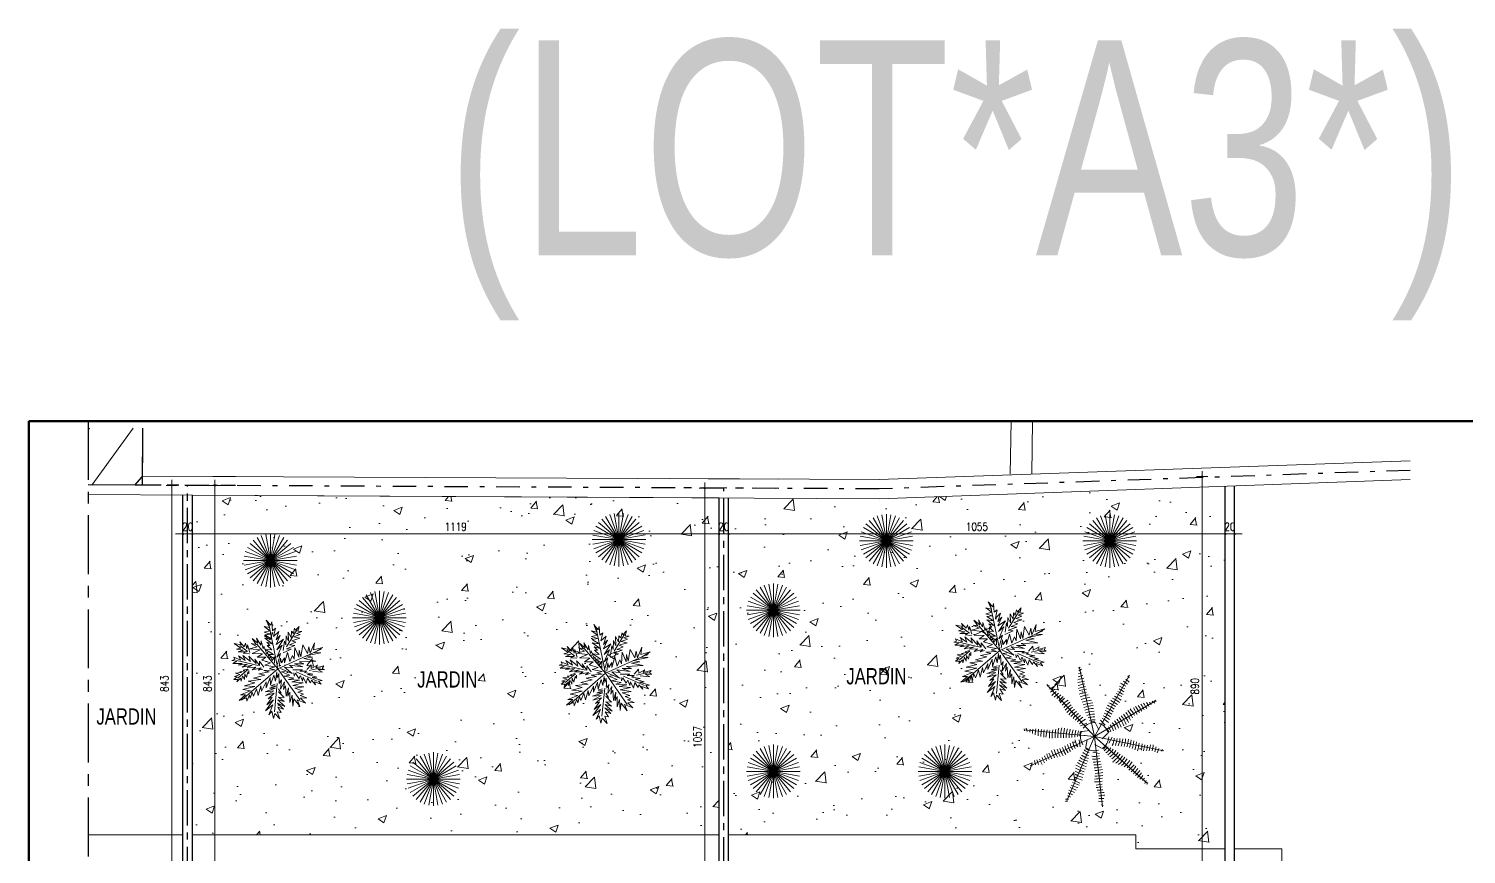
# Model space of a CAD drawing. Header units: millimetres. Extents: x 906 to 2589, y -1235 to -637.
# Drawn here: x 2543.18 to 2573.71, y -1210.12 to -1192.59 of the extents above; entities that cross this region are included whole.
import ezdxf

# ---------------------------------------------------------------- set-up
doc = ezdxf.new("R2010")
doc.units = ezdxf.units.MM
doc.linetypes.add('AXES', pattern=[2, 1.25, -0.25, 0.25, -0.25])
doc.linetypes.add('DASHDOT2', pattern=[0.5, 0.25, -0.125, 0, -0.125])
doc.layers.get('DEFPOINTS').update_dxf_attribs({"color": 255, "lineweight": 13})
doc.layers.add('1', color=7, linetype='Continuous')
doc.layers.add('AXE', color=7, linetype='AXES')
for name, color, linetype, lineweight in [('A-signe', 7, 'Continuous', 9), ('AXE LIMITE', 1, 'AXES', 30), ('CLOTURE EXISTANT', 7, 'Continuous', 20), ('construction existante', 7, 'Continuous', 30), ('DIM.', 4, 'Continuous', 25), ('MUR 0.25', 7, 'Continuous', 25), ('mur 0.8', 7, 'Continuous', 80), ('REVERS D EAU', 7, 'Continuous', 13), ('TEXTE', 7, 'Continuous', 20), ('vegetation', 95, 'Continuous', 15), ('VERDURE', 103, 'Continuous', 15)]:
    doc.layers.add(name, color=color, linetype=linetype, lineweight=lineweight)
doc.layers.add('HACH', color=7, linetype='Continuous', lineweight=5, true_color=0xd1d1d1)
doc.styles.add('atef', font='romans.shx', dxfattribs={"width": 0.8})
doc.styles.add('ATT', font='TXT')
doc.styles.add('STYLE4', font='swisscl.ttf')
doc.dimstyles.new('COTEXT', dxfattribs={"dimscale": 0, "dimtxt": 0.17, "dimasz": 0.08, "dimexe": 0.015, "dimexo": 0.015, "dimgap": 0.07, "dimtad": 1, "dimdec": 0, "dimlfac": 100, "dimzin": 0, "dimdsep": 46, "dimtxsty": 'atef', "dimblk": 'SIG2', "dimcen": 0.15, "dimse1": 1, "dimse2": 1, "dimclrd": 256, "dimclre": 6, "dimclrt": 2, "dimadec": 0, "dimazin": 0, "dimtfac": 0.5, "dimtdec": 0, "dimtix": 1, "dimtmove": 2, "dimatfit": 1, "dimldrblk": 'SIG2', "dimfxl": 0.18, "dimtolj": 1, "dimtzin": 0, "dimlwd": 18, "dimarcsym": 0})

# ---------------------------------------------------------------- blocks, each defined once
blk = doc.blocks.new('SIG2')
at = {"layer": 'A-signe'}
for p, q in [((-1.5, 0), (-0.5, 0)), ((-0.5, 0), (0.5, 0)), ((0, 1.5), (0, 0.5)), ((0, 0.5), (0, -0.5)), ((0.5, 0), (1.5, 0)), ((0, -0.5), (0, -1.5))]:
    blk.add_line(p, q, dxfattribs=at)
at = {"layer": 'A-signe', "const_width": 0.3}
blk.add_lwpolyline([(-0.15, 0, 1), (0.15, 0, 1)], format="xyb", close=True, dxfattribs=at)
blk = doc.blocks.new('*D1172')
at = {"layer": 'DEFPOINTS', "color": 0, "transparency": 16777216}
for p in [(2568.593, -1203.207), (2568.593, -1203.321), (2568.793, -1203.207)]:
    blk.add_point(p, dxfattribs=at)
at = {"layer": 'DIM.', "lineweight": 18, "transparency": 16777216}
for p, q in [((2568.513, -1203.321), (2568.433, -1203.321)), ((2568.793, -1203.321), (2568.593, -1203.321)), ((2568.873, -1203.321), (2568.953, -1203.321))]:
    blk.add_line(p, q, dxfattribs=at)
at = {"layer": 'DIM.', "lineweight": 18, "transparency": 16777216, "xscale": 0.08, "yscale": 0.08, "zscale": 0.08}
blk.add_blockref('SIG2', (2568.593, -1203.321), dxfattribs=at)
at = {"layer": 'DIM.', "lineweight": 18, "transparency": 16777216, "xscale": 0.08, "yscale": 0.08, "zscale": 0.08, "rotation": 180}
blk.add_blockref('SIG2', (2568.793, -1203.321), dxfattribs=at)
at = {"layer": 'DIM.', "color": 2, "lineweight": 13, "transparency": 16777216, "insert": (2568.693, -1203.166), "char_height": 0.17, "attachment_point": 5, "style": 'atef'}
blk.add_mtext('\\A1;20', dxfattribs=at)
blk = doc.blocks.new('*D1173')
at = {"layer": 'DEFPOINTS', "color": 0, "transparency": 16777216}
for p in [(2558.043, -1203.321), (2558.043, -1203.321), (2568.593, -1203.207)]:
    blk.add_point(p, dxfattribs=at)
at = {"layer": 'DIM.', "lineweight": 18, "transparency": 16777216}
blk.add_line((2568.513, -1203.321), (2558.123, -1203.321), dxfattribs=at)
at = {"layer": 'DIM.', "lineweight": 18, "transparency": 16777216, "xscale": 0.08, "yscale": 0.08, "zscale": 0.08, "rotation": 180}
blk.add_blockref('SIG2', (2558.043, -1203.321), dxfattribs=at)
at = {"layer": 'DIM.', "lineweight": 18, "transparency": 16777216, "xscale": 0.08, "yscale": 0.08, "zscale": 0.08}
blk.add_blockref('SIG2', (2568.593, -1203.321), dxfattribs=at)
at = {"layer": 'DIM.', "color": 2, "lineweight": 13, "transparency": 16777216, "insert": (2563.318, -1203.166), "char_height": 0.17, "attachment_point": 5, "style": 'atef'}
blk.add_mtext('\\A1;1055', dxfattribs=at)
blk = doc.blocks.new('*D1174')
at = {"layer": 'DEFPOINTS', "color": 0, "transparency": 16777216}
for p in [(2557.843, -1203.321), (2557.843, -1203.321), (2558.043, -1203.321)]:
    blk.add_point(p, dxfattribs=at)
at = {"layer": 'DIM.', "lineweight": 18, "transparency": 16777216}
for p, q in [((2557.763, -1203.321), (2557.683, -1203.321)), ((2558.043, -1203.321), (2557.843, -1203.321)), ((2558.123, -1203.321), (2558.203, -1203.321))]:
    blk.add_line(p, q, dxfattribs=at)
at = {"layer": 'DIM.', "lineweight": 18, "transparency": 16777216, "xscale": 0.08, "yscale": 0.08, "zscale": 0.08}
blk.add_blockref('SIG2', (2557.843, -1203.321), dxfattribs=at)
at = {"layer": 'DIM.', "lineweight": 18, "transparency": 16777216, "xscale": 0.08, "yscale": 0.08, "zscale": 0.08, "rotation": 180}
blk.add_blockref('SIG2', (2558.043, -1203.321), dxfattribs=at)
at = {"layer": 'DIM.', "color": 2, "lineweight": 13, "transparency": 16777216, "insert": (2557.943, -1203.166), "char_height": 0.17, "attachment_point": 5, "style": 'atef'}
blk.add_mtext('\\A1;20', dxfattribs=at)
blk = doc.blocks.new('*D1175')
at = {"layer": 'DEFPOINTS', "color": 0, "transparency": 16777216}
for p in [(2546.653, -1203.321), (2546.653, -1203.321), (2557.843, -1203.321)]:
    blk.add_point(p, dxfattribs=at)
at = {"layer": 'DIM.', "lineweight": 18, "transparency": 16777216}
blk.add_line((2557.763, -1203.321), (2546.733, -1203.321), dxfattribs=at)
at = {"layer": 'DIM.', "lineweight": 18, "transparency": 16777216, "xscale": 0.08, "yscale": 0.08, "zscale": 0.08, "rotation": 180}
blk.add_blockref('SIG2', (2546.653, -1203.321), dxfattribs=at)
at = {"layer": 'DIM.', "lineweight": 18, "transparency": 16777216, "xscale": 0.08, "yscale": 0.08, "zscale": 0.08}
blk.add_blockref('SIG2', (2557.843, -1203.321), dxfattribs=at)
at = {"layer": 'DIM.', "color": 2, "lineweight": 13, "transparency": 16777216, "insert": (2552.248, -1203.166), "char_height": 0.17, "attachment_point": 5, "style": 'atef'}
blk.add_mtext('\\A1;1119', dxfattribs=at)
blk = doc.blocks.new('*D1061')
at = {"layer": 'DEFPOINTS', "color": 0, "transparency": 16777216}
for p in [(2546.453, -1203.321), (2546.453, -1203.321), (2546.653, -1203.321)]:
    blk.add_point(p, dxfattribs=at)
at = {"layer": 'DIM.', "lineweight": 18, "transparency": 16777216}
for p, q in [((2546.373, -1203.321), (2546.293, -1203.321)), ((2546.653, -1203.321), (2546.453, -1203.321)), ((2546.733, -1203.321), (2546.813, -1203.321))]:
    blk.add_line(p, q, dxfattribs=at)
at = {"layer": 'DIM.', "lineweight": 18, "transparency": 16777216, "xscale": 0.08, "yscale": 0.08, "zscale": 0.08}
blk.add_blockref('SIG2', (2546.453, -1203.321), dxfattribs=at)
at = {"layer": 'DIM.', "lineweight": 18, "transparency": 16777216, "xscale": 0.08, "yscale": 0.08, "zscale": 0.08, "rotation": 180}
blk.add_blockref('SIG2', (2546.653, -1203.321), dxfattribs=at)
at = {"layer": 'DIM.', "color": 2, "lineweight": 13, "transparency": 16777216, "insert": (2546.553, -1203.166), "char_height": 0.17, "attachment_point": 5, "style": 'atef'}
blk.add_mtext('\\A1;20', dxfattribs=at)
blk = doc.blocks.new('*D1062')
at = {"layer": 'DEFPOINTS', "color": 0, "transparency": 16777216}
for p in [(2546.214, -1202.288), (2546.496, -1202.288), (2546.453, -1210.714)]:
    blk.add_point(p, dxfattribs=at)
at = {"layer": 'DIM.', "lineweight": 18, "transparency": 16777216}
blk.add_line((2546.214, -1210.634), (2546.214, -1202.368), dxfattribs=at)
at = {"layer": 'DIM.', "lineweight": 18, "transparency": 16777216, "xscale": 0.08, "yscale": 0.08, "zscale": 0.08}
for p, rotation in [((2546.214, -1202.288), 90), ((2546.214, -1210.714), 270)]:
    blk.add_blockref('SIG2', p, dxfattribs=dict(at, rotation=rotation))
at = {"layer": 'DIM.', "color": 2, "transparency": 16777216, "insert": (2546.059, -1206.501), "char_height": 0.17, "attachment_point": 5, "rotation": 90, "style": 'atef'}
blk.add_mtext('\\A1;843', dxfattribs=at)
blk = doc.blocks.new('*D1182')
at = {"layer": 'DEFPOINTS', "color": 0, "transparency": 16777216}
for p in [(2568.106, -1202.103), (2568.693, -1202.103), (2568.334, -1211.006)]:
    blk.add_point(p, dxfattribs=at)
at = {"layer": 'DIM.', "lineweight": 18, "transparency": 16777216}
blk.add_line((2568.106, -1210.926), (2568.106, -1202.183), dxfattribs=at)
at = {"layer": 'DIM.', "lineweight": 18, "transparency": 16777216, "xscale": 0.08, "yscale": 0.08, "zscale": 0.08}
for p, rotation in [((2568.106, -1202.103), 90), ((2568.106, -1211.006), 270)]:
    blk.add_blockref('SIG2', p, dxfattribs=dict(at, rotation=rotation))
at = {"layer": 'DIM.', "color": 2, "transparency": 16777216, "insert": (2567.951, -1206.555), "char_height": 0.17, "attachment_point": 5, "rotation": 90, "style": 'atef'}
blk.add_mtext('\\A1;890', dxfattribs=at)
blk = doc.blocks.new('12PPLT15')
at = {"color": 0, "linetype": 'ByBlock'}
for p, q in [((0.013, -0.001), (-0.088, 0.491)), ((0.105, 0.233), (0.218, 0.416)), ((-0.311, 0.181), (-0.394, 0.245)), ((0.013, -0.001), (-0.211, 0.261)), ((0.013, -0.001), (0.471, 0.206)), ((-0.197, 0.032), (-0.424, 0.087)), ((0.344, -0.02), (0.467, 0.009)), ((-0.304, -0.006), (-0.415, -0.1)), ((0.013, -0.001), (-0.373, -0.336)), ((0.013, -0.001), (0.245, -0.333)), ((0.205, -0.033), (0.429, -0.132)), ((0.006, -0.159), (-0.023, -0.458))]:
    blk.add_line(p, q, dxfattribs=at)
for points in [[(0.008, 0.049), (0.041, 0.162), (0.002, 0.122), (0.057, 0.248), (-0.001, 0.2), (0.073, 0.313), (-0.007, 0.258), (0.035, 0.352), (-0.007, 0.306), (0.021, 0.394), (-0.034, 0.342), (-0.015, 0.43), (-0.046, 0.403), (-0.053, 0.497), (-0.063, 0.461), (-0.111, 0.516), (-0.076, 0.436), (-0.134, 0.449), (-0.072, 0.403), (-0.134, 0.388), (-0.069, 0.367), (-0.126, 0.359), (-0.053, 0.313), (-0.126, 0.323), (-0.042, 0.261), (-0.105, 0.281), (-0.072, 0.245), (-0.101, 0.245), (-0.053, 0.2), (-0.12, 0.204), (-0.034, 0.149), (-0.092, 0.151), (-0.04, 0.113)], [(-0.023, 0.057), (-0.023, 0.126), (-0.05, 0.087), (-0.065, 0.126), (-0.076, 0.103), (-0.098, 0.174), (-0.107, 0.155), (-0.136, 0.239), (-0.143, 0.21), (-0.166, 0.294), (-0.17, 0.248), (-0.214, 0.323), (-0.201, 0.271), (-0.262, 0.319), (-0.22, 0.258), (-0.272, 0.268), (-0.208, 0.233), (-0.289, 0.212), (-0.178, 0.2), (-0.26, 0.162), (-0.153, 0.158), (-0.208, 0.12), (-0.117, 0.12), (-0.159, 0.09), (-0.065, 0.061), (-0.126, 0.038), (-0.021, 0.019), (-0.078, 0.003), (-0.021, -0.012), (-0.136, -0.02), (-0.082, -0.035), (-0.191, -0.054), (-0.126, -0.071), (-0.247, -0.1), (-0.17, -0.117), (-0.304, -0.132), (-0.233, -0.152), (-0.344, -0.181), (-0.233, -0.19), (-0.359, -0.223), (-0.279, -0.236), (-0.385, -0.278), (-0.331, -0.278), (-0.401, -0.339), (-0.321, -0.31), (-0.317, -0.345), (-0.291, -0.278), (-0.281, -0.314), (-0.262, -0.249), (-0.247, -0.291), (-0.214, -0.213), (-0.197, -0.284), (-0.17, -0.184), (-0.162, -0.239), (-0.114, -0.139), (-0.114, -0.203), (-0.069, -0.094), (-0.065, -0.171), (-0.03, -0.068), (-0.015, -0.132), (-0.001, -0.035), (0.006, -0.098), (0.021, -0.052), (0.027, -0.159), (0.05, -0.119), (0.038, -0.217), (0.083, -0.142), (0.073, -0.223), (0.092, -0.181), (0.099, -0.291), (0.125, -0.203), (0.119, -0.294), (0.14, -0.249), (0.14, -0.358), (0.163, -0.281), (0.17, -0.397), (0.182, -0.32), (0.245, -0.4), (0.215, -0.333), (0.306, -0.368), (0.251, -0.314), (0.318, -0.31), (0.247, -0.284), (0.283, -0.272), (0.224, -0.249), (0.274, -0.236), (0.193, -0.209), (0.287, -0.194), (0.17, -0.178), (0.28, -0.152), (0.161, -0.142), (0.241, -0.123), (0.125, -0.117), (0.182, -0.1), (0.079, -0.081), (0.138, -0.068), (0.05, -0.033), (0.09, -0.029)], [(0.069, 0.191), (0.083, 0.29), (0.096, 0.252), (0.099, 0.348), (0.125, 0.29), (0.121, 0.388), (0.154, 0.332), (0.157, 0.397), (0.176, 0.374), (0.19, 0.43), (0.199, 0.407), (0.238, 0.449), (0.224, 0.397), (0.266, 0.394), (0.209, 0.374), (0.247, 0.361), (0.182, 0.338), (0.245, 0.323), (0.161, 0.296), (0.203, 0.281), (0.134, 0.252), (0.193, 0.245), (0.102, 0.212), (0.154, 0.206), (0.067, 0.168)], [(-0.289, 0.158), (-0.356, 0.164), (-0.323, 0.177), (-0.411, 0.177), (-0.356, 0.197), (-0.427, 0.206), (-0.382, 0.219), (-0.453, 0.268), (-0.379, 0.252), (-0.394, 0.284), (-0.346, 0.233), (-0.331, 0.271), (-0.317, 0.212), (-0.311, 0.252), (-0.285, 0.17)], [(0.038, 0), (0.163, -0.052), (0.083, 0.015), (0.17, 0.007), (0.134, 0.036), (0.276, 0.019), (0.19, 0.051), (0.289, 0.051), (0.238, 0.071), (0.415, 0.08), (0.289, 0.107), (0.379, 0.12), (0.309, 0.135), (0.467, 0.168), (0.396, 0.17), (0.49, 0.226), (0.389, 0.2), (0.4, 0.275), (0.354, 0.164), (0.341, 0.233), (0.325, 0.162), (0.276, 0.252), (0.257, 0.126), (0.238, 0.197), (0.234, 0.12), (0.193, 0.223), (0.186, 0.099), (0.167, 0.141), (0.14, 0.074), (0.115, 0.17), (0.083, 0.061), (0.083, 0.113), (0.05, 0.061), (0.041, 0.11), (0.027, 0.022)], [(-0.136, 0.015), (-0.185, 0.078), (-0.185, 0.032), (-0.233, 0.099), (-0.22, 0.055), (-0.295, 0.132), (-0.279, 0.074), (-0.359, 0.141), (-0.337, 0.087), (-0.408, 0.135), (-0.382, 0.09), (-0.457, 0.122), (-0.446, 0.097), (-0.476, 0.087), (-0.424, 0.078), (-0.466, 0.055), (-0.369, 0.055), (-0.411, 0.038), (-0.314, 0.049), (-0.366, 0.015), (-0.26, 0.036), (-0.314, 0.013), (-0.224, 0.015), (-0.26, -0.012), (-0.166, 0.009), (-0.197, -0.016), (-0.149, -0.004)], [(0.318, -0.01), (0.364, 0.042), (0.367, 0), (0.431, 0.036), (0.415, 0.009), (0.499, 0.029), (0.483, 0.003), (0.506, -0.01), (0.435, -0.01), (0.486, -0.039), (0.383, -0.029)], [(-0.311, -0.004), (-0.356, -0.016), (-0.34, -0.023), (-0.394, -0.033), (-0.373, -0.042), (-0.44, -0.048), (-0.394, -0.062), (-0.45, -0.084), (-0.421, -0.087), (-0.457, -0.117), (-0.415, -0.117), (-0.424, -0.142), (-0.385, -0.1), (-0.379, -0.132), (-0.363, -0.075), (-0.344, -0.117), (-0.34, -0.054), (-0.321, -0.094), (-0.308, -0.035), (-0.295, -0.054), (-0.295, -0.02)], [(0.17, -0.012), (0.274, -0.012), (0.245, -0.026), (0.318, -0.026), (0.295, -0.042), (0.383, -0.058), (0.328, -0.062), (0.425, -0.09), (0.377, -0.094), (0.483, -0.126), (0.442, -0.132), (0.471, -0.165), (0.4, -0.142), (0.412, -0.171), (0.37, -0.123), (0.36, -0.152), (0.325, -0.1), (0.312, -0.159), (0.28, -0.09), (0.274, -0.132), (0.251, -0.075), (0.234, -0.106), (0.199, -0.048), (0.186, -0.081), (0.182, -0.045)], [(-0.017, -0.165), (-0.063, -0.181), (-0.011, -0.188), (-0.078, -0.209), (-0.015, -0.207), (-0.124, -0.245), (-0.03, -0.236), (-0.12, -0.287), (-0.027, -0.261), (-0.092, -0.322), (-0.05, -0.303), (-0.107, -0.385), (-0.034, -0.333), (-0.12, -0.448), (-0.04, -0.385), (-0.084, -0.49), (-0.053, -0.452), (-0.034, -0.53), (-0.021, -0.477), (0.031, -0.533), (0.006, -0.458), (0.048, -0.465), (0.012, -0.41), (0.073, -0.429), (0.008, -0.368), (0.086, -0.404), (0.012, -0.333), (0.079, -0.349), (0.019, -0.303), (0.079, -0.307), (0.019, -0.245), (0.048, -0.259), (0.019, -0.213)]]:
    blk.add_lwpolyline(points, dxfattribs=at)
at = {"color": 0, "linetype": 'ByBlock', "style": 'ATT', "flags": 3}
blk.add_attdef('ITEM', (-1, -3.75), '', height=1, dxfattribs=at)
blk = doc.blocks.new('C3A9GA8P')
at = {"color": 0, "linetype": 'ByBlock'}
for p, q in [((120.6, 300.6), (124.5, 302.6)), ((121.4, 294.8), (127, 298.5)), ((155, 155), (122.7, 301.5)), ((155, 155), (229.1, 285.4)), ((221.4, 277.3), (228.8, 271)), ((225.8, 284), (228.4, 280.3)), ((155, 155), (53.9, 265.8)), ((54.2, 262.2), (58.5, 263.5)), ((59.3, 255.9), (67.5, 261.1)), ((61.6, 249.7), (70.3, 256)), ((122.2, 252.9), (137.8, 255.6)), ((201, 246.4), (213.1, 240.6)), ((216.2, 273), (224.9, 266.8)), ((82.3, 227), (91.5, 236.7)), ((155, 155), (284.3, 231)), ((238, 216.5), (245.4, 202.4)), ((277.6, 230.1), (282.8, 225.9)), ((282.8, 232.7), (285.9, 229.6)), ((125.2, 177.7), (138.8, 183.8)), ((146.4, 185.5), (155.3, 187.6)), ((157.3, 183.4), (164.2, 169.2)), ((167.4, 190.3), (177.4, 179.3)), ((5.9, 167.3), (5.2, 171.6)), ((155, 155), (5.7, 169.5)), ((11.6, 166.3), (9.9, 172.8)), ((155, 155), (18.4, 93)), ((51.7, 154), (54, 169.8)), ((155, 155), (95.1, 17.5)), ((123.4, 156.3), (124.1, 165.4)), ((128.7, 166), (144.4, 168.2)), ((155, 155), (267.3, 55.5)), ((155, 155), (171.7, 5.9)), ((155, 155), (301.9, 124.8)), ((182.7, 161.6), (171.3, 150.6)), ((181.3, 172.6), (186.1, 164.8)), ((192.4, 154.1), (185.1, 141.2)), ((124.2, 133.7), (122.6, 148.5)), ((144, 125.3), (135.6, 128.8)), ((136.5, 133.4), (139.2, 149)), ((165.7, 119.2), (151.2, 122.2)), ((169.8, 130.7), (155.8, 138.1)), ((179.8, 135.4), (173.9, 128.4)), ((256.1, 139.5), (254.4, 126.2)), ((286.2, 133.3), (282.9, 123.1)), ((291.8, 129.6), (288.1, 120.6)), ((299.6, 127.6), (296.9, 123.9)), ((21.9, 92.2), (21.9, 96.8)), ((29.4, 95.1), (27.1, 104.6)), ((36.1, 95.5), (32.7, 105.7)), ((64.1, 108.1), (57.7, 119.9)), ((239.1, 95.1), (228, 83.7)), ((124, 56.5), (109.7, 63.5)), ((264.4, 61.6), (262, 55.3)), ((171.5, 54.1), (158.3, 51.6)), ((268.4, 57.4), (266.4, 53.6)), ((97.2, 17), (92.9, 17.7)), ((100, 22.1), (93.3, 22.5)), ((173.1, 17.1), (163.4, 17.8)), ((174.9, 23.5), (164.2, 23.5)), ((173.6, 9), (169.3, 10.5))]:
    blk.add_line(p, q, dxfattribs=at)
for radius, start, end in [(126, 100.4195, 106.2498), (132, 100.9275, 105.1598), (138, 101.4793, 104.1717), (126, 130.2087, 136.1349), (120, 129.521, 135.6333), (120, 100.3725, 107.0614), (114, 100.3204, 107.6998), (108, 100.2626, 108.411), (96, 100.12, 110.0324), (108, 55.9081, 62.56), (114, 56.7585, 62.8153), (120, 57.521, 63.6333), (126, 58.2087, 64.1349), (114, 128.7585, 134.8153), (108, 127.9081, 134.56), (96, 125.8735, 135.8176), (90, 125.8134, 136.7857), (84, 126.323, 137.8976), (78, 126.9117, 139.1885), (90, 98.6182, 109.9747), (84, 96.8812, 109.9088), (78, 94.8465, 109.8326), (72, 92.7838, 109.8615), (66, 92.3455, 110.0508), (60, 91.8192, 110.278), (66, 53.4982, 67.7327), (72, 54.3794, 67.77), (78, 54.9117, 67.1885), (84, 54.323, 65.8976), (90, 53.8134, 64.7857), (96, 53.8735, 63.8176), (96, 28.12, 38.0324), (108, 28.2626, 36.411), (114, 28.3204, 35.6998), (120, 28.3725, 35.0614), (126, 28.4195, 34.2498), (132, 28.9275, 33.1598), (138, 29.4793, 32.1717), (72, 126.3794, 139.77), (66, 125.4982, 139.7327), (60, 124.4375, 139.688), (54, 123.1356, 139.6333), (48, 120.9103, 139.5649), (42, 117.6039, 139.4771), (30, 85.9868, 142.8343), (54, 91.1752, 110.5557), (48, 90.3691, 110.1574), (42, 89.3305, 109.0606), (36, 87.9414, 107.5931), (30, 13.9868, 70.8343), (42, 45.6039, 67.4771), (48, 48.9103, 67.5649), (54, 51.1356, 67.6333), (60, 52.4375, 67.688), (48, 18.3691, 38.1574), (54, 19.1752, 38.5557), (60, 19.8192, 38.278), (66, 20.3455, 38.0508), (72, 20.7838, 37.8615), (78, 22.8465, 37.8326), (84, 24.8812, 37.9088), (90, 26.6182, 37.9747), (138, 173.4793, 176.1717), (132, 172.9275, 177.1598), (126, 172.4195, 178.2498), (120, 172.3725, 179.0614), (114, 172.3204, 179.6998), (108, 172.2626, 180.411), (96, 172.12, 182.0324), (90, 170.6182, 181.9747), (84, 168.8812, 181.9088), (78, 166.8465, 181.8326), (72, 164.7838, 181.8615), (66, 164.3455, 182.0508), (60, 163.8192, 182.278), (54, 163.1752, 182.5557), (48, 162.3691, 182.1574), (42, 161.3305, 181.0606), (36, 159.9414, 179.5931), (30, 157.9868, 214.8343), (30, 301.9868, 358.8343), (36, 15.9414, 35.5931), (42, 17.3305, 37.0606), (96, 197.8735, 207.8176), (90, 197.8134, 208.7857), (84, 198.323, 209.8976), (78, 198.9117, 211.1885), (72, 198.3794, 211.77), (66, 197.4982, 211.7327), (60, 196.4375, 211.688), (54, 195.1356, 211.6333), (48, 192.9103, 211.5649), (42, 189.6039, 211.4771), (36, 231.9414, 251.5931), (30, 229.9868, 286.8343), (36, 303.9414, 323.5931), (42, 305.3305, 325.0606), (48, 306.3691, 326.1574), (54, 307.1752, 326.5557), (42, 333.6039, 355.4771), (48, 336.9103, 355.5649), (54, 339.1356, 355.6333), (60, 340.4375, 355.688), (66, 341.4982, 355.7327), (72, 342.3794, 355.77), (78, 342.9117, 355.1885), (84, 342.323, 353.8976), (90, 341.8134, 352.7857), (96, 341.8735, 351.8176), (108, 343.9081, 350.56), (114, 344.7585, 350.8153), (120, 345.521, 351.6333), (126, 346.2087, 352.1349), (126, 202.2087, 208.1349), (120, 201.521, 207.6333), (114, 200.7585, 206.8153), (108, 199.9081, 206.56), (72, 236.7838, 253.8615), (66, 236.3455, 254.0508), (60, 235.8192, 254.278), (54, 235.1752, 254.5557), (48, 234.3691, 254.1574), (42, 233.3305, 253.0606), (42, 261.6039, 283.4771), (48, 264.9103, 283.5649), (54, 267.1356, 283.6333), (60, 268.4375, 283.688), (60, 307.8192, 326.278), (66, 308.3455, 326.0508), (72, 308.7838, 325.8615), (78, 310.8465, 325.8326), (84, 312.8812, 325.9088), (90, 314.6182, 325.9747), (96, 316.12, 326.0324), (108, 316.2626, 324.411), (96, 244.12, 254.0324), (90, 242.6182, 253.9747), (84, 240.8812, 253.9088), (78, 238.8465, 253.8326), (66, 269.4982, 283.7327), (90, 269.8134, 280.7857), (72, 270.3794, 283.77), (84, 270.323, 281.8976), (78, 270.9117, 283.1885), (114, 316.3204, 323.6998), (120, 316.3725, 323.0614), (126, 316.4195, 322.2498), (132, 316.9275, 321.1598), (138, 317.4793, 320.1717), (132, 244.9275, 249.1598), (126, 244.4195, 250.2498), (120, 244.3725, 251.0614), (114, 244.3204, 251.6998), (108, 244.2626, 252.411), (96, 269.8735, 279.8176), (108, 271.9081, 278.56), (114, 272.7585, 278.8153), (120, 273.521, 279.6333), (126, 274.2087, 280.1349), (138, 245.4793, 248.1717)]:
    blk.add_arc((155, 155), radius, start, end, dxfattribs=at)
blk = doc.blocks.new('*D1183')
at = {"layer": 'DEFPOINTS', "color": 0, "transparency": 16777216}
for p in [(2546.553, -1202.288), (2547.13, -1202.288), (2547.313, -1210.714)]:
    blk.add_point(p, dxfattribs=at)
at = {"layer": 'DIM.', "lineweight": 18, "transparency": 16777216}
blk.add_line((2547.13, -1210.634), (2547.13, -1202.368), dxfattribs=at)
at = {"layer": 'DIM.', "lineweight": 18, "transparency": 16777216, "xscale": 0.08, "yscale": 0.08, "zscale": 0.08}
for p, rotation in [((2547.13, -1202.288), 90), ((2547.13, -1210.714), 270)]:
    blk.add_blockref('SIG2', p, dxfattribs=dict(at, rotation=rotation))
at = {"layer": 'DIM.', "color": 2, "transparency": 16777216, "insert": (2546.975, -1206.501), "char_height": 0.17, "attachment_point": 5, "rotation": 90, "style": 'atef'}
blk.add_mtext('\\A1;843', dxfattribs=at)
blk = doc.blocks.new('*D1184')
at = {"layer": 'DEFPOINTS', "color": 0, "transparency": 16777216}
for p in [(2557.539, -1202.347), (2557.943, -1202.347), (2557.943, -1212.914)]:
    blk.add_point(p, dxfattribs=at)
at = {"layer": 'DIM.', "lineweight": 18, "transparency": 16777216}
blk.add_line((2557.539, -1212.834), (2557.539, -1202.427), dxfattribs=at)
at = {"layer": 'DIM.', "lineweight": 18, "transparency": 16777216, "xscale": 0.08, "yscale": 0.08, "zscale": 0.08}
for p, rotation in [((2557.539, -1202.347), 90), ((2557.539, -1212.914), 270)]:
    blk.add_blockref('SIG2', p, dxfattribs=dict(at, rotation=rotation))
at = {"layer": 'DIM.', "color": 2, "transparency": 16777216, "insert": (2557.384, -1207.63), "char_height": 0.17, "attachment_point": 5, "rotation": 90, "style": 'atef'}
blk.add_mtext('\\A1;1057', dxfattribs=at)

msp = doc.modelspace()

# ---------------------------------------------------------------- hatches: boundary and pattern name
at = {"layer": 'vegetation'}
h = msp.add_hatch(dxfattribs=at)
h.set_pattern_fill('AR-CONC', color=103, scale=0.01)
h.paths.add_polyline_path([(2546.653, -1209.714), (2557.843, -1209.714), (2557.843, -1202.554), (2546.653, -1202.495)])
h = msp.add_hatch(dxfattribs=at)
h.set_pattern_fill('AR-CONC', color=103, scale=0.01)
h.set_pattern_definition([(50, (-269.2661, 0), (1.8218467, -0.15939086), [0.1905, -2.0955]), (355, (-269.266, 0), (-0.3524342, 1.9105685), [0.1524, -1.6764058]), (100.451445, (-269.1143, -0.0133), (1.4694125, 1.7511775), [0.1619001, -1.7809024]), (46.1842, (-269.266, 0.508), (2.7107904, -0.4204233), [0.28575, -3.14325]), (96.63556, (-269.0402, 0.473), (2.3740413, 2.4742612), [0.2428502, -2.671356]), (351.18415, (-269.266, 0.508), (2.3740413, 2.4742612), [0.2285997, -2.5145973]), (21, (-269.0121, 0.381), (1.5161439, -1.022652), [0.1905, -2.0955]), (326, (-269.012, 0.381), (0.6180203, 1.8418797), [0.1524, -1.6764]), (71.451445, (-268.8857, 0.2958), (2.1341642, 0.8192277), [0.1619001, -1.7808994]), (37.5, (-269.2661, 0), (0.03088603, 0.84555039), [0, -1.65608, 0, -1.7018, 0, -1.68275]), (7.5, (-269.2661, 0), (0.66819663, 1.00180575), [0, -0.97028, 0, -1.61798, 0, -0.64135]), (327.5, (-269.8325, 0), (1.35590595, -0.05728744), [0, -0.635, 0, -1.9812, 0, -2.6289]), (317.5, (-270.0865, 0), (1.4812918, 0.2542649), [0, -0.8255, 0, -1.31572, 0, -1.8669])])
h.paths.add_polyline_path([(2568.593, -1202.307), (2561.242, -1202.571), (2558.043, -1202.555), (2558.043, -1209.714), (2566.693, -1209.714), (2566.693, -1210.006), (2568.593, -1210.006)])

# ---------------------------------------------------------------- linework, layer by layer
at = {"layer": '1', "color": 7, "linetype": 'DASHDOT2', "ltscale": 2}
for p, q in [((2572.519, -1201.969), (2561.242, -1202.363)), ((2559.108, -1202.352), (2545.586, -1202.283)), ((2561.242, -1202.363), (2556.798, -1202.341))]:
    msp.add_line(p, q, dxfattribs=at)
at = {"layer": '1', "color": 7, "linetype": 'DASHDOT2'}
msp.add_line((2547.566, -1202.293), (2545.586, -1202.283), dxfattribs=at)
at = {"layer": '1', "color": 7, "linetype": 'Continuous'}
msp.add_lwpolyline([(2545.434, -1202.287), (2545.586, -1202.11)], dxfattribs=at)
msp.add_lwpolyline([(2545.434, -1202.287), (2545.586, -1202.11)], dxfattribs=at)
at = {"layer": '1', "color": 8, "linetype": 'Continuous'}
msp.add_lwpolyline([(2545.434, -1202.287), (2545.586, -1202.11)], dxfattribs=at)
msp.add_lwpolyline([(2545.434, -1202.287), (2545.586, -1202.11)], dxfattribs=at)
at = {"layer": 'AXE'}
msp.add_lwpolyline([(2544.443, -1200.922), (2544.443, -1232.191)], dxfattribs=at)
at = {"layer": 'AXE LIMITE', "ltscale": 0.6}
for p, q in [((2546.553, -1210.714), (2546.553, -1202.288)), ((2557.943, -1212.913), (2557.943, -1202.347))]:
    msp.add_line(p, q, dxfattribs=at)
at = {"layer": 'CLOTURE EXISTANT'}
for p, q in [((2564.044, -1200.922), (2564.027, -1202.052)), ((2564.502, -1200.922), (2564.485, -1202.048)), ((2572.519, -1201.764), (2561.242, -1202.163)), ((2547.566, -1202.101), (2545.586, -1202.093)), ((2559.108, -1202.154), (2545.586, -1202.093)), ((2561.242, -1202.163), (2556.798, -1202.143)), ((2572.519, -1202.166), (2561.242, -1202.571)), ((2546.653, -1202.495), (2544.443, -1202.483)), ((2561.242, -1202.571), (2546.653, -1202.495))]:
    msp.add_line(p, q, dxfattribs=at)
at = {"layer": 'construction existante'}
for p, q in [((2545.592, -1201.07), (2545.586, -1202.283)), ((2545.591, -1201.342), (2545.586, -1202.283)), ((2545.586, -1202.283), (2544.443, -1202.278)), ((2545.586, -1202.283), (2545.438, -1202.283))]:
    msp.add_line(p, q, dxfattribs=at)
at = {"layer": 'HACH'}
for points in [[(2544.443, -1201.105), (2544.468, -1201.07)], [(2544.518, -1202.283), (2545.397, -1201.07)]]:
    msp.add_lwpolyline(points, dxfattribs=at)
at = {"layer": 'MUR 0.25'}
for p, q in [((2546.453, -1210.715), (2546.453, -1202.494)), ((2546.653, -1210.715), (2546.653, -1202.495)), ((2568.593, -1211.006), (2568.593, -1202.307)), ((2568.793, -1211.006), (2568.793, -1202.3)), ((2557.843, -1212.914), (2557.843, -1202.554)), ((2558.043, -1212.914), (2558.043, -1202.555))]:
    msp.add_line(p, q, dxfattribs=at)
at = {"layer": 'mur 0.8'}
msp.add_lwpolyline([(2543.178, -1200.922), (2587.178, -1200.922), (2587.178, -1234.882), (2543.178, -1234.882)], close=True, dxfattribs=at)
at = {"layer": 'REVERS D EAU'}
for points in [[(2546.453, -1209.714), (2544.443, -1209.714)], [(2547.653, -1209.714), (2547.653, -1209.714), (2546.653, -1209.714)], [(2547.653, -1209.714), (2557.843, -1209.714)], [(2558.043, -1209.714), (2566.693, -1209.714), (2566.693, -1210.006), (2568.593, -1210.006)], [(2568.793, -1210.006), (2569.793, -1210.006), (2569.793, -1214.306), (2570.893, -1214.306), (2570.893, -1217.406), (2570.893, -1217.406), (2570.893, -1222.906), (2570.893, -1222.906), (2570.893, -1223.434), (2575.315, -1223.434), (2575.315, -1232.334), (2572.463, -1232.334)]]:
    msp.add_lwpolyline(points, dxfattribs=at)
at = {"layer": 'VERDURE', "linetype": 'Continuous'}
for p, q in [((2555.713, -1203.439), (2555.281, -1203.077)), ((2555.351, -1203.007), (2555.713, -1203.439)), ((2555.714, -1203.44), (2555.432, -1202.952)), ((2555.52, -1202.907), (2555.714, -1203.44)), ((2555.714, -1203.44), (2555.616, -1202.886)), ((2555.714, -1202.87), (2555.714, -1203.44)), ((2555.812, -1202.886), (2555.714, -1203.44)), ((2555.714, -1203.44), (2555.908, -1202.907)), ((2555.996, -1202.952), (2555.714, -1203.44)), ((2555.714, -1203.44), (2556.077, -1203.007)), ((2556.147, -1203.077), (2555.714, -1203.44)), ((2548.311, -1203.886), (2548.029, -1203.398)), ((2548.117, -1203.353), (2548.311, -1203.886)), ((2548.311, -1203.887), (2548.213, -1203.332)), ((2548.311, -1203.316), (2548.311, -1203.887)), ((2548.408, -1203.332), (2548.311, -1203.886)), ((2548.311, -1203.886), (2548.505, -1203.353)), ((2548.593, -1203.398), (2548.311, -1203.886)), ((2555.16, -1203.343), (2555.714, -1203.44)), ((2555.714, -1203.44), (2555.181, -1203.246)), ((2555.226, -1203.158), (2555.714, -1203.44)), ((2555.714, -1203.44), (2556.202, -1203.158)), ((2556.247, -1203.246), (2555.714, -1203.44)), ((2555.714, -1203.44), (2556.269, -1203.342)), ((2548.311, -1203.886), (2547.778, -1203.692)), ((2547.822, -1203.605), (2548.311, -1203.886)), ((2548.31, -1203.885), (2547.878, -1203.523)), ((2547.947, -1203.454), (2548.31, -1203.885)), ((2548.311, -1203.886), (2548.674, -1203.453)), ((2548.744, -1203.523), (2548.311, -1203.886)), ((2548.311, -1203.886), (2548.799, -1203.605)), ((2548.844, -1203.692), (2548.311, -1203.886)), ((2555.144, -1203.44), (2555.712, -1203.439)), ((2555.712, -1203.439), (2555.16, -1203.538)), ((2555.181, -1203.634), (2555.714, -1203.44)), ((2555.714, -1203.44), (2555.226, -1203.722)), ((2555.281, -1203.804), (2555.714, -1203.44)), ((2555.714, -1203.44), (2555.351, -1203.873)), ((2555.432, -1203.929), (2555.714, -1203.44)), ((2555.714, -1203.44), (2555.52, -1203.973)), ((2555.616, -1203.995), (2555.714, -1203.44)), ((2556.284, -1203.44), (2555.714, -1203.44)), ((2556.247, -1203.634), (2555.714, -1203.44)), ((2555.714, -1203.44), (2556.269, -1203.538)), ((2556.147, -1203.804), (2555.714, -1203.44)), ((2555.714, -1203.44), (2556.202, -1203.722)), ((2555.996, -1203.929), (2555.714, -1203.44)), ((2555.714, -1203.44), (2556.077, -1203.873)), ((2555.812, -1203.995), (2555.714, -1203.44)), ((2555.714, -1203.44), (2555.908, -1203.973)), ((2555.714, -1203.44), (2555.714, -1204.01)), ((2547.741, -1203.886), (2548.308, -1203.886)), ((2547.756, -1203.789), (2548.311, -1203.886)), ((2548.308, -1203.886), (2547.756, -1203.984)), ((2547.778, -1204.08), (2548.311, -1203.886)), ((2548.311, -1203.886), (2547.822, -1204.168)), ((2547.878, -1204.25), (2548.311, -1203.886)), ((2548.311, -1203.886), (2547.947, -1204.319)), ((2548.029, -1204.375), (2548.311, -1203.886)), ((2548.311, -1203.886), (2548.117, -1204.419)), ((2548.213, -1204.441), (2548.311, -1203.886)), ((2548.311, -1203.886), (2548.865, -1203.789)), ((2548.881, -1203.886), (2548.311, -1203.886)), ((2548.844, -1204.08), (2548.311, -1203.886)), ((2548.311, -1203.886), (2548.865, -1203.984)), ((2548.744, -1204.25), (2548.311, -1203.886)), ((2548.311, -1203.886), (2548.799, -1204.168)), ((2548.593, -1204.375), (2548.311, -1203.886)), ((2548.311, -1203.886), (2548.674, -1204.319)), ((2548.408, -1204.441), (2548.311, -1203.886)), ((2548.311, -1203.886), (2548.505, -1204.419)), ((2548.311, -1203.886), (2548.311, -1204.456)), ((2550.628, -1205.1), (2550.346, -1204.612)), ((2550.434, -1204.567), (2550.628, -1205.1)), ((2550.628, -1205.1), (2550.53, -1204.546)), ((2550.628, -1204.53), (2550.628, -1205.1)), ((2550.726, -1204.546), (2550.628, -1205.1)), ((2550.628, -1205.1), (2550.822, -1204.567)), ((2550.91, -1204.612), (2550.628, -1205.1)), ((2550.628, -1205.1), (2550.095, -1204.906)), ((2550.14, -1204.818), (2550.628, -1205.1)), ((2550.627, -1205.099), (2550.195, -1204.737)), ((2550.265, -1204.667), (2550.627, -1205.099)), ((2550.628, -1205.1), (2550.991, -1204.667)), ((2551.061, -1204.737), (2550.628, -1205.1)), ((2550.628, -1205.1), (2551.116, -1204.818)), ((2551.161, -1204.906), (2550.628, -1205.1)), ((2550.058, -1205.1), (2550.625, -1205.099)), ((2550.073, -1205.002), (2550.628, -1205.1)), ((2550.625, -1205.099), (2550.073, -1205.198)), ((2550.095, -1205.294), (2550.628, -1205.1)), ((2550.628, -1205.1), (2550.14, -1205.382)), ((2550.195, -1205.463), (2550.628, -1205.1)), ((2550.628, -1205.1), (2550.265, -1205.533)), ((2550.346, -1205.588), (2550.628, -1205.1)), ((2550.628, -1205.1), (2550.434, -1205.633)), ((2550.53, -1205.655), (2550.628, -1205.1)), ((2550.628, -1205.1), (2551.182, -1205.002)), ((2551.198, -1205.1), (2550.628, -1205.1)), ((2551.161, -1205.294), (2550.628, -1205.1)), ((2550.628, -1205.1), (2551.182, -1205.198)), ((2551.061, -1205.463), (2550.628, -1205.1)), ((2550.628, -1205.1), (2551.116, -1205.382)), ((2550.91, -1205.588), (2550.628, -1205.1)), ((2550.628, -1205.1), (2550.991, -1205.533)), ((2550.726, -1205.655), (2550.628, -1205.1)), ((2550.628, -1205.1), (2550.822, -1205.633)), ((2550.628, -1205.1), (2550.628, -1205.67)), ((2551.578, -1207.996), (2551.772, -1208.528)), ((2551.772, -1208.529), (2551.674, -1207.974)), ((2551.772, -1207.959), (2551.772, -1208.529)), ((2551.869, -1207.974), (2551.772, -1208.529)), ((2551.772, -1208.529), (2551.966, -1207.996)), ((2551.283, -1208.247), (2551.772, -1208.528)), ((2551.771, -1208.527), (2551.339, -1208.166)), ((2551.408, -1208.096), (2551.771, -1208.527)), ((2551.772, -1208.528), (2551.49, -1208.041)), ((2552.054, -1208.041), (2551.772, -1208.529)), ((2551.772, -1208.529), (2552.135, -1208.096)), ((2552.205, -1208.166), (2551.772, -1208.529)), ((2551.772, -1208.529), (2552.26, -1208.247)), ((2551.202, -1208.529), (2551.769, -1208.528)), ((2551.217, -1208.431), (2551.772, -1208.528)), ((2551.769, -1208.528), (2551.217, -1208.627)), ((2551.772, -1208.528), (2551.239, -1208.335)), ((2551.239, -1208.723), (2551.772, -1208.529)), ((2551.772, -1208.529), (2551.283, -1208.811)), ((2551.339, -1208.892), (2551.772, -1208.529)), ((2551.772, -1208.529), (2551.408, -1208.962)), ((2551.49, -1209.017), (2551.772, -1208.529)), ((2551.772, -1208.529), (2551.578, -1209.062)), ((2551.674, -1209.083), (2551.772, -1208.529)), ((2552.305, -1208.335), (2551.772, -1208.529)), ((2551.772, -1208.529), (2552.326, -1208.431)), ((2552.342, -1208.529), (2551.772, -1208.529)), ((2552.305, -1208.723), (2551.772, -1208.529)), ((2551.772, -1208.529), (2552.326, -1208.627)), ((2552.205, -1208.892), (2551.772, -1208.529)), ((2551.772, -1208.529), (2552.26, -1208.811)), ((2552.054, -1209.017), (2551.772, -1208.529)), ((2551.772, -1208.529), (2552.135, -1208.962)), ((2551.869, -1209.083), (2551.772, -1208.529)), ((2551.772, -1208.529), (2551.966, -1209.062)), ((2551.772, -1208.529), (2551.772, -1209.099))]:
    msp.add_line(p, q, dxfattribs=at)
at = {"layer": 'VERDURE'}
msp.add_lwpolyline([(2546.653, -1209.714), (2557.843, -1209.714), (2557.843, -1202.554), (2546.653, -1202.495)], close=True, dxfattribs=at)
at = {"layer": 'VERDURE', "linetype": 'Continuous'}
for points in [[(2561.032, -1203.035), (2561.395, -1203.466), (2560.962, -1203.104)], [(2561.201, -1202.935), (2561.395, -1203.467), (2561.114, -1202.979)], [(2561.395, -1202.898), (2561.395, -1203.468), (2561.298, -1202.913)], [(2561.493, -1202.913), (2561.395, -1203.468)], [(2561.677, -1202.979), (2561.395, -1203.468), (2561.589, -1202.934)], [(2561.828, -1203.104), (2561.395, -1203.468), (2561.759, -1203.035)], [(2565.778, -1203.035), (2566.141, -1203.466), (2565.708, -1203.104)], [(2565.947, -1202.935), (2566.141, -1203.467), (2565.859, -1202.979)], [(2566.141, -1202.898), (2566.141, -1203.468), (2566.043, -1202.913)], [(2566.239, -1202.913), (2566.141, -1203.468)], [(2566.423, -1202.979), (2566.141, -1203.468), (2566.335, -1202.934)], [(2566.574, -1203.104), (2566.141, -1203.468), (2566.505, -1203.035)], [(2560.841, -1203.37), (2561.395, -1203.467)], [(2560.907, -1203.186), (2561.395, -1203.467), (2560.862, -1203.274)], [(2561.928, -1203.273), (2561.395, -1203.468), (2561.884, -1203.186)], [(2561.965, -1203.468), (2561.395, -1203.468), (2561.95, -1203.37)], [(2565.587, -1203.37), (2566.141, -1203.467)], [(2565.653, -1203.186), (2566.141, -1203.467), (2565.608, -1203.274)], [(2566.674, -1203.273), (2566.141, -1203.468), (2566.63, -1203.186)], [(2566.711, -1203.468), (2566.141, -1203.468), (2566.696, -1203.37)], [(2560.825, -1203.468), (2561.393, -1203.467), (2560.841, -1203.565)], [(2560.862, -1203.661), (2561.395, -1203.468), (2560.907, -1203.749)], [(2560.962, -1203.831), (2561.395, -1203.468), (2561.032, -1203.9)], [(2561.114, -1203.956), (2561.395, -1203.468), (2561.201, -1204)], [(2561.298, -1204.022), (2561.395, -1203.468), (2561.395, -1204.037)], [(2561.493, -1204.022), (2561.395, -1203.468), (2561.589, -1204.001)], [(2561.677, -1203.956), (2561.395, -1203.468), (2561.759, -1203.9)], [(2561.828, -1203.831), (2561.395, -1203.468), (2561.884, -1203.749)], [(2561.928, -1203.662), (2561.395, -1203.468), (2561.95, -1203.565)], [(2565.571, -1203.468), (2566.139, -1203.467), (2565.587, -1203.565)], [(2565.608, -1203.661), (2566.141, -1203.468), (2565.653, -1203.749)], [(2565.708, -1203.831), (2566.141, -1203.468), (2565.778, -1203.9)], [(2565.859, -1203.956), (2566.141, -1203.468), (2565.947, -1204)], [(2566.043, -1204.022), (2566.141, -1203.468), (2566.141, -1204.037)], [(2566.239, -1204.022), (2566.141, -1203.468), (2566.335, -1204.001)], [(2566.423, -1203.956), (2566.141, -1203.468), (2566.505, -1203.9)], [(2566.574, -1203.831), (2566.141, -1203.468), (2566.63, -1203.749)], [(2566.674, -1203.662), (2566.141, -1203.468), (2566.696, -1203.565)], [(2558.632, -1204.509), (2558.995, -1204.941), (2558.563, -1204.579)], [(2558.801, -1204.409), (2558.996, -1204.942), (2558.714, -1204.454)], [(2558.996, -1204.372), (2558.996, -1204.942), (2558.898, -1204.388)], [(2559.093, -1204.388), (2558.996, -1204.942)], [(2559.277, -1204.454), (2558.996, -1204.942), (2559.189, -1204.409)], [(2559.428, -1204.579), (2558.996, -1204.942), (2559.359, -1204.509)], [(2558.426, -1204.942), (2558.993, -1204.942), (2558.441, -1205.04)], [(2558.441, -1204.845), (2558.996, -1204.942)], [(2558.462, -1205.136), (2558.996, -1204.942), (2558.507, -1205.224)], [(2558.507, -1204.661), (2558.996, -1204.942), (2558.463, -1204.748)], [(2558.563, -1205.306), (2558.996, -1204.942), (2558.632, -1205.375)], [(2558.714, -1205.431), (2558.996, -1204.942), (2558.801, -1205.475)], [(2558.898, -1205.497), (2558.996, -1204.942), (2558.996, -1205.512)], [(2559.529, -1204.748), (2558.996, -1204.942), (2559.484, -1204.66)], [(2559.566, -1204.942), (2558.996, -1204.942), (2559.55, -1204.845)], [(2559.093, -1205.497), (2558.996, -1204.942), (2559.189, -1205.475)], [(2559.277, -1205.431), (2558.996, -1204.942), (2559.359, -1205.375)], [(2559.428, -1205.306), (2558.996, -1204.942), (2559.484, -1205.224)], [(2559.529, -1205.136), (2558.996, -1204.942), (2559.55, -1205.04)], [(2558.632, -1207.933), (2558.995, -1208.364), (2558.563, -1208.002)], [(2558.801, -1207.833), (2558.996, -1208.365), (2558.714, -1207.877)], [(2558.996, -1207.796), (2558.996, -1208.366), (2558.898, -1207.811)], [(2559.093, -1207.811), (2558.996, -1208.366)], [(2559.277, -1207.877), (2558.996, -1208.366), (2559.189, -1207.833)], [(2559.428, -1208.002), (2558.996, -1208.366), (2559.359, -1207.933)], [(2562.276, -1207.933), (2562.639, -1208.364), (2562.206, -1208.002)], [(2562.445, -1207.833), (2562.639, -1208.365), (2562.357, -1207.877)], [(2562.639, -1207.796), (2562.639, -1208.366), (2562.541, -1207.811)], [(2562.737, -1207.811), (2562.639, -1208.366)], [(2562.921, -1207.877), (2562.639, -1208.366), (2562.833, -1207.833)], [(2563.072, -1208.002), (2562.639, -1208.366), (2563.002, -1207.933)], [(2558.441, -1208.268), (2558.996, -1208.365)], [(2558.507, -1208.084), (2558.996, -1208.365), (2558.463, -1208.172)], [(2559.529, -1208.172), (2558.996, -1208.366), (2559.484, -1208.084)], [(2559.566, -1208.366), (2558.996, -1208.366), (2559.55, -1208.268)], [(2562.085, -1208.268), (2562.639, -1208.365)], [(2562.151, -1208.084), (2562.639, -1208.365), (2562.106, -1208.172)], [(2563.172, -1208.172), (2562.639, -1208.366), (2563.127, -1208.084)], [(2563.209, -1208.366), (2562.639, -1208.366), (2563.194, -1208.268)], [(2558.426, -1208.366), (2558.993, -1208.365), (2558.441, -1208.463)], [(2558.462, -1208.56), (2558.996, -1208.366), (2558.507, -1208.647)], [(2558.563, -1208.729), (2558.996, -1208.366), (2558.632, -1208.798)], [(2558.714, -1208.854), (2558.996, -1208.366), (2558.801, -1208.899)], [(2558.898, -1208.92), (2558.996, -1208.366), (2558.996, -1208.936)], [(2559.093, -1208.92), (2558.996, -1208.366), (2559.189, -1208.899)], [(2559.277, -1208.854), (2558.996, -1208.366), (2559.359, -1208.798)], [(2559.428, -1208.729), (2558.996, -1208.366), (2559.484, -1208.647)], [(2559.529, -1208.56), (2558.996, -1208.366), (2559.55, -1208.463)], [(2562.069, -1208.366), (2562.637, -1208.365), (2562.085, -1208.463)], [(2562.106, -1208.56), (2562.639, -1208.366), (2562.151, -1208.647)], [(2562.206, -1208.729), (2562.639, -1208.366), (2562.276, -1208.798)], [(2562.357, -1208.854), (2562.639, -1208.366), (2562.445, -1208.899)], [(2562.541, -1208.92), (2562.639, -1208.366), (2562.639, -1208.936)], [(2562.737, -1208.92), (2562.639, -1208.366), (2562.833, -1208.899)], [(2562.921, -1208.854), (2562.639, -1208.366), (2563.002, -1208.798)], [(2563.072, -1208.729), (2562.639, -1208.366), (2563.127, -1208.647)], [(2563.172, -1208.56), (2562.639, -1208.366), (2563.194, -1208.463)]]:
    msp.add_lwpolyline(points, dxfattribs=at)

# ---------------------------------------------------------------- block references
at = {"layer": 'VERDURE'}
for name, p, xscale, yscale, zscale in [('12PPLT15', (2563.78, -1205.791), 2, 2, 2), ('12PPLT15', (2548.446, -1206.181), 2, 2, 2), ('12PPLT15', (2555.4, -1206.278), 2, 2, 2), ('C3A9GA8P', (2564.268, -1209.176), 0.01, 0.01, 0.01)]:
    msp.add_blockref(name, p, dxfattribs=dict(at, xscale=xscale, yscale=yscale, zscale=zscale))

# ---------------------------------------------------------------- texts
at = {"layer": 'TEXTE', "ltscale": 0.2, "style": 'STYLE4'}
msp.add_text('(LOT*A3*)', height=4.5727, dxfattribs=at).set_placement((2552.063, -1197.405))
at = {"layer": 'TEXTE', "style": 'STYLE4'}
for p in [(2560.546, -1206.515), (2551.429, -1206.583), (2544.615, -1207.37)]:
    msp.add_text('JARDIN', height=0.3448, dxfattribs=at).set_placement(p)

# ---------------------------------------------------------------- dimensions: what is measured, and where the dimension line sits
at = {"layer": 'DIM.'}
for base, p1, p2, picture, middle in [((2546.214, -1202.288), (2546.453, -1210.714), (2546.496, -1202.288), '*D1062', (2546.059, -1206.501)), ((2547.13, -1202.288), (2547.313, -1210.714), (2546.553, -1202.288), '*D1183', (2546.975, -1206.501)), ((2568.106, -1202.103), (2568.334, -1211.006), (2568.693, -1202.103), '*D1182', (2567.951, -1206.555)), ((2557.539, -1202.347), (2557.943, -1212.914), (2557.943, -1202.347), '*D1184', (2557.384, -1207.63))]:
    dim = msp.add_linear_dim(base=base, p1=p1, p2=p2, angle=90, dimstyle='COTEXT', override={"dimscale": 1}, dxfattribs=at)
    dim.commit()
    dim.dimension.update_dxf_attribs({"geometry": picture, "text_midpoint": middle})
at = {"layer": 'DIM.', "lineweight": 13}
for base, p1, p2, picture, middle in [((2546.453, -1203.321), (2546.653, -1203.321), (2546.453, -1203.321), '*D1061', (2546.553, -1203.166)), ((2546.653, -1203.321), (2557.843, -1203.321), (2546.653, -1203.321), '*D1175', (2552.248, -1203.166)), ((2557.843, -1203.321), (2558.043, -1203.321), (2557.843, -1203.321), '*D1174', (2557.943, -1203.166)), ((2558.043, -1203.321), (2568.593, -1203.207), (2558.043, -1203.321), '*D1173', (2563.318, -1203.166)), ((2568.593, -1203.321), (2568.793, -1203.207), (2568.593, -1203.207), '*D1172', (2568.693, -1203.166))]:
    dim = msp.add_linear_dim(base=base, p1=p1, p2=p2, dimstyle='COTEXT', override={"dimscale": 1}, dxfattribs=at)
    dim.commit()
    dim.dimension.update_dxf_attribs({"geometry": picture, "text_midpoint": middle})

doc.saveas('drawing.dxf')
